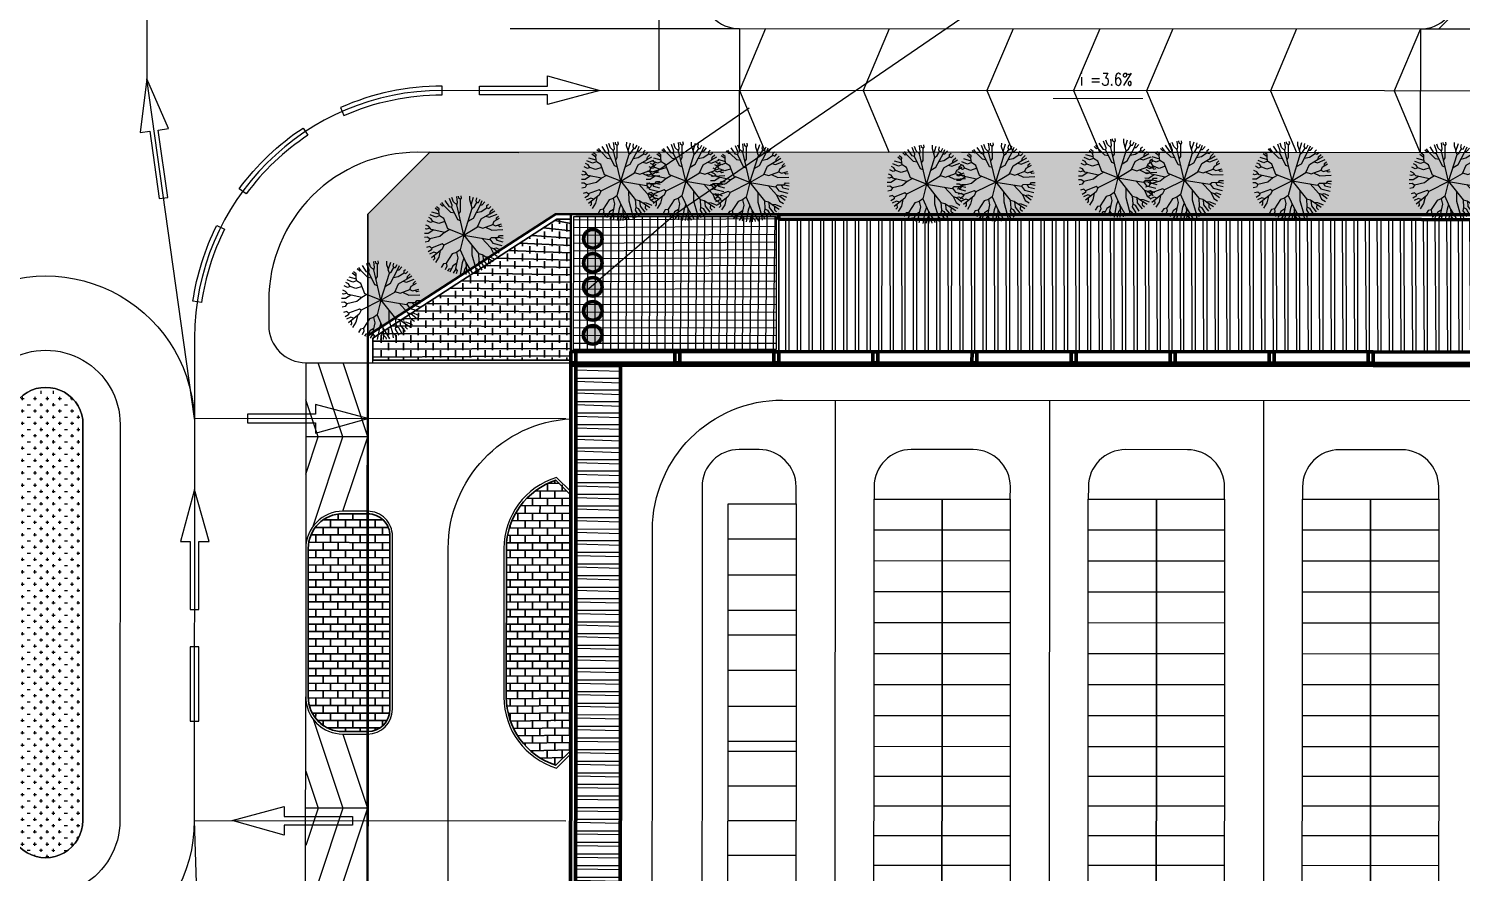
# Model space of a CAD drawing. Header units: millimetres. Extents: x -840588 to 786814, y -467537 to 194195.
# Drawn here: x 273541 to 389254, y -172039 to -103878 of the extents above; entities that cross this region are included whole.
import ezdxf

# ---------------------------------------------------------------- set-up
doc = ezdxf.new("R2010")
doc.units = ezdxf.units.MM
doc.header["$LTSCALE"] = 100
doc.header["$MEASUREMENT"] = 0
for name, color, linetype in [('1gt tim duong', 10, 'Continuous'), ('A-hatch', 139, 'Continuous'), ('A-Plnt', 23, 'Continuous'), ('A-tree', 3, 'Continuous'), ('caycay', 96, 'Continuous'), ('ct-ramdoc', 250, 'Continuous'), ('ctrinh-cot', 7, 'Continuous'), ('ctrinh-mai 1', 16, 'Continuous'), ('ctrinh-mai 2', 24, 'Continuous'), ('GHICHU', 156, 'Continuous'), ('gthong-phan lanxe', 9, 'Continuous'), ('gthong-tim duong', 6, 'Continuous'), ('gthong-viahe', 5, 'Continuous'), ('kichthuoc', 6, 'Continuous'), ('MEPDUONG', 7, 'Continuous')]:
    doc.layers.add(name, color=color, linetype=linetype)
for name, color, linetype, lineweight in [('A-Area', 134, 'Continuous', 35), ('ctrinh-chinh', 24, 'Continuous', 100), ('PV_X_Lo', 1, 'Continuous', 9)]:
    doc.layers.add(name, color=color, linetype=linetype, lineweight=lineweight)
doc.styles.add('DIM_FONT', font='SIMPLEX.shx', dxfattribs={"width": 0.8})
doc.styles.get("Standard").update_dxf_attribs({"font": 'arial.ttf'})
doc.dimstyles.new('LANG', dxfattribs={"dimtxt": 500, "dimasz": 400, "dimexe": 400, "dimexo": 0.0625, "dimgap": 0.09, "dimtad": 1, "dimdec": 0, "dimlfac": 0.6, "dimzin": 0, "dimdsep": 46, "dimtxsty": 'Standard', "dimcen": 350, "dimclrd": 8, "dimclre": 8, "dimadec": 0, "dimazin": 0, "dimtfac": 1, "dimtdec": 0, "dimtofl": 0, "dimtmove": 0, "dimatfit": 3, "dimfxl": 1, "dimtolj": 1, "dimtzin": 0, "dimlwd": 13, "dimlwe": 13, "dimarcsym": 0})

# ---------------------------------------------------------------- blocks, each defined once
blk = doc.blocks.new('ARR-LT-T')
blk.add_lwpolyline([(-4.212694860529155, 1.13272828515619), (-4.212694860412739, 0.3499999998603016), (-9.712694860529155, 0.3500000003259629), (-9.71269486041274, -0.3500000000931323), (-4.212694860412739, -0.3500000000931323), (-4.212694860529155, -1.179037770954892), (0, 0)], close=True)
blk = doc.blocks.new('tang cao')
blk.add_hatch(color=256).paths.add_polyline_path([(0.750000006519258, 0, 1), (-0.750000006519258, 0, 1)])
blk.add_circle((0, 0), 0.750000006519258)
blk = doc.blocks.new('nhadauxenhieutang')
at = {"layer": 'ctrinh-mai 1'}
h = blk.add_hatch(dxfattribs=at)
h.set_pattern_fill('ANSI32', color=256, scale=2.5, angle=45, style=0)
h.set_pattern_definition([(90, (-616518.5952939871, -1205217.903546091), (-0.9375, 1.665334536937735e-16), []), (90, (-616518.2827939877, -1205217.591046091), (-0.9375, 1.665334536937735e-16), [])])
h.paths.add_polyline_path([(-14.00000228744466, 48.59999592788517), (-117.8002690400463, 48.59999592788517), (-117.8002690400463, 37.89999662246555), (-5.400001233094372, 37.8999868738465), (-5.400001233094372, 44.69999767630361), (-14.00000228744466, 44.69999767607078)])
h = blk.add_hatch(dxfattribs=at)
h.set_pattern_fill('ANSI32', color=256, scale=2.5, angle=315, style=0)
h.set_pattern_definition([(0, (-616518.5952939871, -1205217.903546091), (2.775557561562891e-16, 0.9375), []), (0, (-616518.2827939877, -1205218.21604609), (2.775557561562891e-16, 0.9375), [])])
h.paths.add_polyline_path([(-134.2000219970942, 36.79999674111605), (-130.6000214068918, 36.79999674111605), (-130.6000214068918, -36.79999818676151), (-134.2000219970942, -36.79999818676151)])
at = {"layer": 'ctrinh-mai 2'}
h = blk.add_hatch(dxfattribs=at)
h.set_pattern_fill('ANSI37', color=256, scale=5, angle=315, style=0)
h.set_pattern_definition([(0, (-616518.5952939871, -1205217.903546091), (1.665334536937735e-16, 0.625), []), (90, (-616518.5952939871, -1205217.903546091), (-0.625, 1.665334536937735e-16), [])])
h.paths.add_polyline_path([(-118.0002690728288, 48.79999049915932), (-134.4000220065936, 48.79999046470039), (-134.4000220065936, 38.09999665268697), (-118.0002690727124, 38.09999668737873)])
at = {"layer": 'A-hatch'}
for p, q in [((-99.1000162436394, 23.49999765749089), (-110.1000186486635, 23.49999765749089)), ((-81.80001340794843, 23.49999765749089), (-92.80001581297256, 23.49999765749089)), ((-64.50001027132384, 23.49999765749089), (-75.50001267634798, 23.49999765749089)), ((-116.400019077817, 22.74999770894647), (-121.9000202802708, 22.74999770894647)), ((-99.1000162436394, 20.99999782978557), (-110.1000186486635, 20.99999782978557)), ((-81.80001340794843, 20.99999782978557), (-92.80001581297256, 20.99999782978557)), ((-64.50001027132384, 20.99999782978557), (-75.50001267634798, 20.99999782978557)), ((-116.4000190780498, 19.84999790927395), (-121.9000202805037, 19.84999790927395)), ((-99.1000162436394, 18.49999800208025), (-110.1000186486635, 18.49999800208025)), ((-81.80001340794843, 18.49999800208025), (-92.80001581297256, 18.49999800208025)), ((-64.50001027132384, 18.49999800208025), (-75.50001267634798, 18.49999800208025)), ((-116.4000190779334, 16.99999810568988), (-121.9000202805037, 16.99999810568988)), ((-99.1000162436394, 15.99999817437492), (-110.1000186486635, 15.99999817437492)), ((-81.80001340794843, 15.99999817437492), (-92.80001581297256, 15.99999817437492)), ((-64.50001027132384, 15.99999817437492), (-75.50001267634798, 15.99999817437492)), ((-116.4000190779334, 14.99999824305996), (-121.9000202805037, 14.99999824305996)), ((-99.1000162436394, 13.4999983466696), (-110.1000186486635, 13.4999983466696)), ((-81.80001340794843, 13.4999983466696), (-92.80001581297256, 13.4999983466696)), ((-64.50001027132384, 13.4999983466696), (-75.50001267634798, 13.4999983466696)), ((-116.4000190779334, 12.14999843947589), (-121.9000202805037, 12.14999843947589)), ((-99.1000162436394, 10.99999851896428), (-110.1000186486635, 10.99999851896428)), ((-81.80001340794843, 10.99999851896428), (-92.80001581297256, 10.99999851896428)), ((-64.50001027132384, 10.99999851896428), (-75.50001267634798, 10.99999851896428)), ((-116.4000190777006, 9.24999863980338), (-121.9000202802708, 9.24999863980338)), ((-99.1000162436394, 8.499998691258952), (-110.1000186486635, 8.499998691258952)), ((-81.80001340794843, 8.499998691258952), (-92.80001581297256, 8.499998691258952)), ((-64.50001027132384, 8.499998691258952), (-75.50001267634798, 8.499998691258952)), ((-116.4000190777006, 6.399998836219311), (-121.9000202802708, 6.399998836219311)), ((-99.1000162436394, 5.999998863553628), (-110.1000186486635, 5.999998863553628)), ((-81.80001340794843, 5.999998863553628), (-92.80001581297256, 5.999998863553628)), ((-64.50001027132384, 5.999998863553628), (-75.50001267634798, 5.999998863553628)), ((-116.4000190777006, 5.599998890887946), (-121.9000202801544, 5.599998890887946)), ((-99.1000162436394, 3.599999028956518), (-110.1000186486635, 3.599999028956518)), ((-81.80001340794843, 3.599999028956518), (-92.80001581297256, 3.599999028956518)), ((-64.50001027132384, 3.599999028956518), (-75.50001267634798, 3.599999028956518)), ((-116.40001907642, 2.799999083857983), (-121.9000202789903, 2.799999083857983)), ((-99.1000162436394, 1.199999194359407), (-110.1000186486635, 1.199999194359407)), ((-81.80001340794843, 1.199999194359407), (-92.80001581297256, 1.199999194359407)), ((-64.50001027132384, 1.199999194359407), (-75.50001267634798, 1.199999194359407)), ((-116.40001907642, -7.229391485452652e-07), (-121.9000202789903, -7.229391485452652e-07)), ((-99.1000162436394, -1.200000640237704), (-110.1000186486635, -1.200000640237704)), ((-81.80001340794843, -1.200000640237704), (-92.80001581297256, -1.200000640237704)), ((-64.50001027132384, -1.200000640237704), (-75.50001267634798, -1.200000640237704)), ((-116.40001907642, -2.800000529969111), (-121.9000202789903, -2.800000529969111)), ((-99.1000162436394, -3.600000474834815), (-110.1000186486635, -3.600000474834815)), ((-81.80001340794843, -3.600000474834815), (-92.80001581297256, -3.600000474834815)), ((-64.50001027132384, -3.600000474834815), (-75.50001267634798, -3.600000474834815))]:
    blk.add_line(p, q, dxfattribs=at)
for points in [[(-116.4000190793304, -26.99999886238948), (-116.4000190794468, -25.59999895840883), (-121.9000202819007, -25.59999895840883), (-121.9000202819007, 25.59999751253054), (-116.4000190793304, 25.59999751253054), (-116.4000190793304, 26.99999741604552, 0.414213562373095), (-119.4000195710687, 29.99999720929191), (-121.0000201343792, 29.99999720929191, 0.4142135623730401), (-124.0000206261175, 26.99999741604552), (-124.0000206261175, -26.99999886238948, 0.4142135623730952), (-121.0000201343792, -29.99999865563586), (-119.4000195710687, -29.99999865563586, 0.4142135623730999)], [(-99.1000162436394, 26.99999741627835, 0.4142135623730723), (-102.1000167353777, 29.99999720952474), (-107.1000181569252, 29.99999720952474, 0.4142135623730723), (-110.1000186486635, 26.99999741627835), (-110.1000186486635, 25.99999748519622), (-99.1000162436394, 25.99999748519622), (-99.1000162436394, 26.99999741627835)], [(-81.80001340794843, 26.99999741627835, 0.4142135623730723), (-84.80001389968675, 29.99999720952474), (-89.80001532123424, 29.99999720952474, 0.4142135623730723), (-92.80001581297256, 26.99999741627835), (-92.80001581297256, 25.99999748519622), (-81.80001340794843, 25.99999748519622), (-81.80001340794843, 26.99999741627835)], [(-64.50001027132384, 26.99999741627835, 0.4142135623730723), (-67.50001076306216, 29.99999720952474), (-72.50001218460966, 29.99999720952474, 0.4142135623730723), (-75.50001267634798, 26.99999741627835), (-75.50001267634798, 25.99999748519622), (-64.50001027132384, 25.99999748519622), (-64.50001027132384, 26.99999741627835)]]:
    blk.add_lwpolyline(points, format="xyb", close=True, dxfattribs=at)
for points in [[(-116.4000190793304, 25.59999751253054), (-116.4000190794468, -25.59999895840883), (-121.9000202819007, -25.59999895840883), (-121.9000202819007, 25.59999751253054)], [(-104.6000174462097, 25.99999748519622), (-104.6000174460933, -25.99999893107451), (-110.1000186486635, -25.99999893107451), (-110.1000186486635, 25.99999748519622)], [(-99.1000162436394, 25.99999748519622), (-99.1000162436394, -25.99999893107451), (-104.6000174460933, -25.99999893107451), (-104.6000174462097, 25.99999748519622)], [(-87.3000146105187, 25.99999748519622), (-87.30001461040229, -25.99999893107451), (-92.80001581297256, -25.99999893107451), (-92.80001581297256, 25.99999748519622)], [(-81.80001340794843, 25.99999748519622), (-81.80001340794843, -25.99999893107451), (-87.30001461040229, -25.99999893107451), (-87.3000146105187, 25.99999748519622)], [(-70.00001147389412, 25.99999748519622), (-70.0000114737777, -25.99999893107451), (-75.50001267634798, -25.99999893107451), (-75.50001267634798, 25.99999748519622)], [(-64.50001027132384, 25.99999748519622), (-64.50001027132384, -25.99999893107451), (-70.0000114737777, -25.99999893107451), (-70.00001147389412, 25.99999748519622)]]:
    blk.add_lwpolyline(points, close=True, dxfattribs=at)
at = {"layer": 'ctrinh-chinh'}
for points in [[(-14.00000228744466, 48.99999590031803), (-14.00000228744466, 48.59999592788517), (-117.8002690400463, 48.59999596257694), (-117.8002690400463, 48.99999593500979), (-14.00000228744466, 48.99999590031803)], [(-134.6000220393762, 37.89999668602832), (-134.6000221173745, 36.9999967480544), (-134.2000217089662, 36.9999967480544), (-134.2000216308516, 37.89999668602832)], [(-126.2002707597567, 37.89999666530639), (-126.2002708378714, 36.99999672733247), (-125.8002704294631, 36.99999672733247), (-125.8002703513484, 37.89999666530639)], [(-118.2002694484545, 37.89999666530639), (-118.2002695265692, 36.99999672733247), (-117.8002691181609, 36.99999672733247), (-117.8002690400463, 37.89999666530639)], [(-110.2002681371523, 37.89999666530639), (-110.200268215267, 36.99999672733247), (-109.8002678068588, 36.99999672733247), (-109.8002677287441, 37.89999666530639)], [(-102.2002668258501, 37.89999666530639), (-102.2002669039648, 36.99999672733247), (-101.8002664955566, 36.99999672733247), (-101.8002664174419, 37.89999666530639)], [(-94.20026551454794, 37.89999666530639), (-94.20026559266262, 36.99999672733247), (-93.80026518425439, 36.99999672733247), (-93.8002651061397, 37.89999666530639)], [(-86.20026420324575, 37.89999666530639), (-86.20026428136043, 36.99999672733247), (-85.8002638729522, 36.99999672733247), (-85.80026379483752, 37.89999666530639)], [(-78.20026289194357, 37.89999666530639), (-78.20026297005825, 36.99999672733247), (-77.80026256165002, 36.99999672733247), (-77.80026248353533, 37.89999666530639)], [(-70.20026158064138, 37.89999666530639), (-70.20026165875606, 36.99999672733247), (-69.80026125034783, 36.99999672733247), (-69.80026117223315, 37.89999666530639)], [(-5.000000819563866, 36.99999672733247), (-5.000000819563866, 36.79999674111605), (-134.6000220626593, 36.79999674111605), (-134.6000220626593, 36.99999672733247), (-5.000000819563866, 36.99999672733247)], [(-134.2000219970942, 36.79999674111605), (-134.6000220626593, 36.79999674111605), (-134.6000220626593, -36.79999818676151), (-134.2000219970942, -36.79999818676151), (-134.2000219970942, 36.79999674111605)], [(-134.2000219970942, 36.79999674111605), (-130.6000214068918, 36.79999674111605), (-130.6000214068918, -36.79999818676151), (-134.2000219970942, -36.79999818676151)]]:
    blk.add_lwpolyline(points, close=True, dxfattribs=at)
blk.add_lwpolyline([(-134.2000216539018, 37.89999666786753), (-5.400001233094372, 37.899996309774)], dxfattribs=at)
at = {"layer": 'ctrinh-cot', "ltscale": 5}
blk.add_lwpolyline([(-5.000000819563866, -16.39999824017286), (-5.000000819563866, -48.99999189539813), (-134.6000220616115, -48.99999189539813), (-134.6000220616115, 48.9999959000852), (-5.000000819563866, 48.9999959000852), (-5.000000819563866, 16.39999824040569), (0, 16.39999824040569), (0, -16.39999824017286), (-5.000000819563866, -16.39999824017286)], dxfattribs=at)
for points in [[(-117.8002690400463, 48.99999048560858), (-134.6000220393762, 48.99999045091681), (-134.6000220393762, 37.89999666647054), (-117.8002690400463, 37.89999670116231)], [(-118.0002690728288, 48.79999049939215), (-134.4000220065936, 48.79999046470039), (-134.4000220065936, 38.09999665268697), (-118.0002690728288, 38.09999668737873)]]:
    blk.add_lwpolyline(points, close=True, dxfattribs=at)
at = {"layer": 'ctrinh-mai 1'}
blk.add_lwpolyline([(-14.00000228744466, 48.59999592788517), (-117.8002690400463, 48.59999592788517), (-117.8002690400463, 37.89999662246555), (-5.400001233094372, 37.8999868738465), (-5.400001233094372, 44.69999767630361), (-14.00000228744466, 44.69999767607078)], close=True, dxfattribs=at)
at = {"layer": 'gthong-tim duong', "ltscale": 50}
for p, q in [((-113.2500191649888, 33.99999693408608), (-113.2500191649888, -33.99999837973155)), ((-95.9500163292978, 33.99999693408608), (-95.9500163292978, -33.99999837973155)), ((-78.65001319267321, 33.99999693408608), (-78.65001319267321, -33.99999837973155))]:
    blk.add_line(p, q, dxfattribs=at)
blk.add_lwpolyline([(-9.427710584597662, -33.99999837973155), (-117.5000192596344, -33.99999837973155, -0.4142135623732263), (-128.0000209807185, -23.49999910336919), (-128.000020980835, 23.49999765749089, -0.4142135623727053), (-117.5000192597508, 33.99999693385325), (-9.427710584946908, 33.99999693408608)], format="xyb", dxfattribs=at)
blk = doc.blocks.new('A$C537F0C63')
at = {"layer": 'caycay'}
for p, q in [((3.269952949845901, 10.73353164103173), (2.956771443390608, 11.39790803732103)), ((3.573577700022724, 11.08070473705084), (3.272457403527369, 11.57568824168993)), ((3.910690972326847, 11.37062830588184), (3.788839569944685, 11.81686011959391)), ((3.810128005825391, 11.09643069598314), (3.910690972326847, 11.37062830588184)), ((4.712688563198753, 10.80137484274019), (4.265887160996499, 11.99052643422328)), ((4.700099824054632, 10.83487223221164), (4.906208114261972, 11.58543264324908)), ((4.906208114261972, 11.58543264324908), (4.852080984670465, 12.1454581428552)), ((6.159981289129064, 11.93632074141715), (6.202302373265411, 12.27858844433285)), ((6.353129947037814, 11.71136866716915), (6.159981289129064, 11.93632074141715)), ((6.353129947037814, 11.71136866716915), (6.605483960749552, 11.93623077391385)), ((6.447514687970397, 9.84495994712779), (6.353129947037814, 11.71136866716915)), ((6.605483960749552, 11.93623077391385), (6.617402898351429, 12.259334795428)), ((6.826178093167982, 11.29693891192437), (6.890286666319298, 12.23129105439875)), ((6.970036149243242, 10.92007571294744), (6.826178093167982, 11.29693891192437)), ((6.970036149243242, 10.92007571294744), (7.441234408583114, 11.42699881628141)), ((7.441234408583114, 11.42699881628141), (7.651727496751846, 12.08642798159781)), ((7.68363426896758, 10.90806475621866), (8.019816777752567, 11.97964079065423)), ((8.113333231842262, 10.69883864084841), (8.712313031195663, 11.70768604843033)), ((8.933407776050444, 10.87226001470481), (9.272947348141315, 11.41112699440055)), ((9.171925964052207, 10.85838502353727), (9.537986088387697, 11.24360011898898)), ((2.008086131005257, 8.717519836023712), (0.7635036424217105, 9.129316388596635)), ((1.920139873705921, 9.225739964920649), (1.087115961723612, 9.647311538588838)), ((1.76967368680198, 9.623145921275864), (1.343038968556357, 9.988975225947797)), ((2.008257406407211, 10.05514116568156), (1.666088850062806, 10.35901247844595)), ((1.883955297300417, 9.24431646832818), (1.76967368680198, 9.623145921275864)), ((3.267708861298161, 8.533747915149434), (1.883955297300417, 9.24431646832818)), ((2.310344671936036, 10.1849830326064), (2.008257406407211, 10.05514116568156)), ((2.272467924871307, 10.54832825371341), (2.042717878081021, 10.72445268446245)), ((2.296077634156973, 10.19319036591696), (2.272467924871307, 10.54832825371341)), ((3.222511420288356, 9.660279909650853), (2.296077634156973, 10.19319036591696)), ((3.003826198455499, 10.71583942823054), (2.568862697771692, 11.14364282684619)), ((3.269952949845901, 10.73353164103173), (3.003826198455499, 10.71583942823054)), ((3.993460937123018, 9.543984048803395), (3.222511420288356, 9.660279909650853)), ((4.50370063718583, 8.70506324478265), (3.269952949845901, 10.73353164103173)), ((3.810128005825391, 11.09643069598314), (3.573577700022724, 11.08070473705084)), ((4.235841180721764, 10.50048805131519), (3.810128005825391, 11.09643069598314)), ((4.592421611992904, 10.24268936957378), (4.235841180721764, 10.50048805131519)), ((4.577421300939022, 10.28284407086176), (4.712688563198753, 10.80137484274019)), ((6.125898059370229, 6.139521315279126), (4.577421300939022, 10.28284407086176)), ((6.125898059370229, 6.139521315279126), (6.970036149243242, 10.92007571294744)), ((6.717420145090728, 9.489459469132271), (6.447514687970397, 9.84495994712779)), ((6.948042777010414, 8.570320168466424), (7.76638461697803, 10.55685856171476)), ((7.392351211692585, 9.648875252361904), (7.965382829468581, 9.797246468468074)), ((7.76638461697803, 10.55685856171476), (7.68363426896758, 10.90806475621866)), ((7.76638461697803, 10.55685856171476), (8.113333231842262, 10.69883864084841)), ((7.965382829468581, 9.797246468468074), (8.933407776050444, 10.87226001470481)), ((8.933407776050444, 10.87226001470481), (9.171925964052207, 10.85838502353727)), ((9.092822924165375, 8.921003827472305), (9.745379681935447, 9.38050785887026)), ((9.733678942880942, 10.44985240105962), (10.13871553562058, 10.78615722681207)), ((9.786865097747068, 10.09668076723392), (9.733678942880942, 10.44985240105962)), ((9.745379681935447, 9.38050785887026), (9.786865097747068, 10.09668076723392)), ((9.745379681935447, 9.38050785887026), (10.35249974897306, 9.183089075660973)), ((9.759203255198372, 9.619244142235402), (10.88575250038048, 10.01737219720235)), ((9.786865097747068, 10.09668076723392), (10.35685576614924, 10.5884511891054)), ((10.35249974897306, 9.183089075660973), (11.20201209581137, 9.59306054910121)), ((10.80974500087541, 8.559510920527828), (11.04832709143011, 8.991530669089116)), ((11.04832709143011, 8.991530669089116), (11.44374410946693, 9.207825855861302)), ((0.4466466944213607, 7.186909447627841), (0.08666564667146304, 7.2448509023925)), ((1.12084364940165, 7.320901045324717), (0.1511815814883448, 7.552586191002774)), ((1.280611972542829, 8.044912836274307), (0.444487546075834, 8.466659778718167)), ((0.7097976248769555, 7.419110072511103), (0.4466466944213607, 7.186909447627841)), ((0.9218848354175861, 8.526406249260617), (0.5914981488203921, 8.797440291094972)), ((0.9357337090696092, 8.218872061683214), (0.9218848354175861, 8.526406249260617)), ((1.541375211712875, 7.549264594850683), (1.12084364940165, 7.320901045324717)), ((1.521030883770436, 7.555591163691133), (1.280611972542829, 8.044912836274307)), ((3.097987199351337, 7.065927705370996), (1.521030883770436, 7.555591163691133)), ((2.703754449681583, 7.188340914177388), (1.757476259455871, 6.679553776459215)), ((2.5351559760893, 8.909919010715385), (2.008086131005257, 8.717519836023712)), ((3.884867362274235, 7.354371150599036), (3.097987199351337, 7.065927705370996)), ((3.914115354094974, 7.298525660517043), (3.267708861298161, 8.533747915149434)), ((6.125898059370229, 6.139521315279126), (3.914115354094974, 7.298525660517043)), ((5.316408449507435, 8.305498213470855), (4.50370063718583, 8.70506324478265)), ((6.125898059370229, 6.139521315279126), (8.578119715861249, 7.281614840641851)), ((6.527199968382774, 8.412167402177147), (6.948042777010414, 8.570320168466424)), ((8.279060999553622, 7.142313947006187), (9.0886019582249, 6.750771228889789)), ((8.578119715861249, 7.281614840641851), (9.092822924165375, 8.921003827472305)), ((8.94424461397648, 8.447760988721711), (9.944313991869421, 8.175001025898382)), ((9.075402950122225, 6.757166716884967), (9.900688603102026, 6.150819989943557)), ((9.0886019582249, 6.750771228889789), (11.18806748264615, 7.336222721740342)), ((9.944313991869421, 8.175001025898382), (10.80974500087541, 8.559510920527828)), ((10.77352595946286, 7.220637597380119), (11.64532254343067, 6.712682137225784)), ((10.79366673980257, 8.552387381641893), (11.20595707066968, 8.407509828190086)), ((11.18806748264615, 7.336222721740342), (11.54099752982074, 7.835271000905777)), ((11.20595707066968, 8.407509828190086), (11.70062178621083, 8.711759320220153)), ((11.33254625860354, 7.540524095533328), (11.89576276779189, 7.413002362918633)), ((11.54099752982074, 7.835271000905777), (11.95948603860597, 8.053456869412912)), ((11.64532254343067, 6.712682137225784), (12.23443119234435, 6.755833524115587)), ((11.89576276779189, 7.413002362918633), (12.11310363743178, 7.4986918541872)), ((0.5706603464168438, 5.768348654561123), (-1.699427230050787e-06, 5.730386201154033)), ((1.757476259455871, 6.679553776459215), (0.00855774800220388, 6.661205396139849)), ((0.7806298194373085, 5.506956316930882), (0.04189879572368227, 5.315400935116486)), ((1.063396316407307, 5.057959221958299), (0.1397583337929973, 4.775609911099309)), ((1.715808944849414, 4.625734219735023), (0.307439249689196, 4.179975674378511)), ((0.7973220304920687, 5.486148682266503), (0.5706603464168438, 5.768348654561123)), ((1.863759347223095, 5.527326392111718), (0.7973220304920687, 5.486148682266503)), ((1.301357276712224, 5.505615774418402), (1.063396316407307, 5.057959221958299)), ((2.147618291040999, 5.278660692089034), (1.715808944849414, 4.625734219735023)), ((2.179125049486174, 5.25103580450741), (1.863759347223095, 5.527326392111718)), ((3.339595652047137, 5.512285084278119), (2.113923366072413, 3.99826194187699)), ((6.125898059370229, 6.139521315279126), (2.179125049486174, 5.25103580450741)), ((6.125898059370229, 6.139521315279126), (4.039744528603478, 3.175083687405277)), ((4.993965494963049, 4.531040710644447), (5.060837633816845, 3.005173691082746)), ((6.125898059370229, 6.139521315279126), (9.309124815248651, 4.773858037136961)), ((6.125898059370229, 6.139521315279126), (6.842971201978798, 3.89649221743457)), ((9.309124815248651, 4.773858037136961), (9.56344752651421, 4.969106941811333)), ((9.309124815248651, 4.773858037136961), (9.616567334425781, 4.170077324375598)), ((9.56344752651421, 4.969106941811333), (11.29217119894747, 4.430094099112466)), ((9.900688603102026, 6.150819989943557), (11.46386237296974, 5.868288854795537)), ((11.29217119894747, 4.430094099112466), (11.5425597731919, 4.68452039962358)), ((11.46386237296974, 5.868288854795537), (11.83055046181835, 6.160203181647375)), ((11.46386237296974, 5.868288854795537), (11.72795570972085, 5.469711782065133)), ((11.5425597731919, 4.68452039962358), (12.06343262891096, 4.577516196506622)), ((11.72795570972085, 5.469711782065133), (12.21933158095999, 5.388423248077743)), ((11.83055046181835, 6.160203181647375), (12.26543294043586, 6.154373944329564)), ((1.230773230763589, 3.880098522535263), (0.5654086178583384, 3.53661498738802)), ((1.603983964610961, 3.791791144500166), (0.7979776640349883, 3.08873558965206)), ((1.703781163858366, 3.019787908731814), (1.11193678613563, 2.596291564444982)), ((1.623038097397512, 3.787286263777787), (1.230773230763589, 3.880098522535263)), ((2.360128743846872, 2.528373258541251), (1.492859571077133, 2.110982061632967)), ((2.113923366072413, 3.99826194187699), (1.623038097397512, 3.787286263777787)), ((2.086705644269387, 3.98654600703594), (1.703781163858366, 3.019787908731814)), ((2.496129963798012, 2.269877917915437), (1.822411499113514, 1.760689831018681)), ((2.952599385069334, 2.620357636184053), (2.360128743846872, 2.528373258541251)), ((3.428623164742021, 2.985834134982724), (2.496129963798012, 2.269877917915437)), ((2.496129963798012, 2.269877917915437), (2.56307497484886, 1.709560079856601)), ((3.369906157186051, 2.940729452180676), (3.339813401926222, 2.088173656051367)), ((4.039744528603478, 3.175083687405277), (3.428623164742021, 2.985834134982724)), ((4.039744528603478, 3.175083687405277), (4.031693542077846, 1.955804082903342)), ((5.060837633816845, 3.005173691082746), (4.630837960547069, 0.98501350143124)), ((6.842971201978798, 3.89649221743457), (6.058139944627328, 1.852742682112876)), ((6.328418276112643, 2.556572256453364), (6.621925523577374, 1.860491597191867)), ((6.842971201978798, 3.89649221743457), (7.432333557888342, 3.519514546744176)), ((7.432333557888342, 3.519514546744176), (7.280434323314694, 2.677135711990559)), ((7.280434323314694, 2.677135711990559), (7.715867288097797, 1.041460912816547)), ((7.432333557888342, 3.519514546744176), (8.098582012036786, 3.326026642433135)), ((8.098582012036786, 3.326026642433135), (9.111636380646814, 1.936837856093916)), ((9.616567334425781, 4.170077324375598), (11.35931998142405, 2.929313197353622)), ((9.93769863442867, 3.941450450896809), (10.23341044859262, 2.932877378403646)), ((10.23341044859262, 2.932877378403646), (10.78588893792767, 2.142211417256476)), ((10.47633774106362, 3.557950291473389), (10.95106070157999, 3.753440934466198)), ((10.9181057199894, 3.243447097807802), (10.92924841445711, 2.741344290425332)), ((10.92924841445711, 2.741344290425332), (11.10547083382698, 2.548124503166036)), ((10.95106070157999, 3.753440934466198), (11.66045975862653, 3.481945362666011)), ((11.22320598487931, 4.451586098773987), (11.30987888816526, 4.16373455730718)), ((11.30987888816526, 4.16373455730718), (11.83210555871847, 3.873839490315731)), ((2.56307497484886, 1.709560079856601), (2.246554855188151, 1.380875038601516)), ((3.339813401926222, 2.088173656051367), (2.637745125197398, 1.087092649082479)), ((3.661068871806492, 1.723103908010671), (3.151986367873178, 0.7683009200591187)), ((4.151889424236288, 1.488197098566161), (3.632459803578968, 0.5291005140024936)), ((4.031693542077846, 1.955804082903342), (3.661068871806492, 1.723103908010671)), ((4.029956023412524, 1.954728688528121), (4.151889424236288, 1.488197098566161)), ((4.291746997165319, 0.7246533119759988), (4.111621739852126, 0.339800697278406)), ((4.630837960547069, 0.98501350143124), (4.291746997165319, 0.7246533119759988)), ((4.630837960547069, 0.98501350143124), (4.553144487388636, 0.2048409433373308)), ((6.058139944627328, 1.852742682112876), (5.148106664306397, 0.07830981133520254)), ((5.687346443359274, 0.2823844214362907), (5.63783512871305, 0.01939518188373768)), ((6.046166258151061, 0.6926535401726142), (5.687346443359274, 0.2823844214362907)), ((6.032371784920542, 0.6769075088304817), (6.148760987558489, 2.060398401226848e-06)), ((6.058139944627328, 1.852742682112876), (6.046166258151061, 0.6926535401726142)), ((6.051426148278551, 1.202184490222862), (6.300487340380641, 0.8879269488934369)), ((6.300487340380641, 0.8879269488934369), (6.566832978940511, 0.01583402863980155)), ((6.621925523577374, 1.860491597191867), (7.04603830007909, 0.06930147462480818)), ((7.715867288097797, 1.041460912816547), (7.500958808541327, 0.7001980161367101)), ((7.500958808541327, 0.7001980161367101), (7.660945140349213, 0.1949458228082221)), ((7.510773716396216, 1.811866424770415), (8.13382774245838, 1.455661724790843)), ((7.68101589476646, 0.9861165687689208), (8.13231261911642, 0.3370629204364377)), ((8.13382774245838, 1.455661724790843), (8.63363335412214, 0.5354539643340104)), ((8.374018521320977, 1.013457626351737), (8.758654683351779, 0.9918956518486084)), ((8.758654683351779, 0.9918956518486084), (8.994797214174469, 0.7114704464074748)), ((9.111636380646814, 1.936837856093916), (9.05441034496107, 1.457435791671742)), ((9.05441034496107, 1.457435791671742), (9.356284565004898, 0.9185323608435283)), ((9.108831235360412, 1.913318816441461), (9.563043515889149, 1.847932786524325)), ((9.563043515889149, 1.847932786524325), (9.928087916650838, 1.318988235496363))]:
    blk.add_line(p, q, dxfattribs=at)

msp = doc.modelspace()

# ---------------------------------------------------------------- hatches: boundary and pattern name
at = {"layer": 'A-Area'}
h = msp.add_hatch(dxfattribs=at)
h.set_pattern_fill('AR-B816', color=256, scale=74.99999999999999, angle=-212.9279776556859, style=0)
h.set_pattern_definition([(359.9772627741297, (-616218387.063027, -1205141167.613114), (0.238051427081292, 599.9998946547549), []), (89.97726776040348, (-616218387.063027, -1205141167.613114), (-599.7619594499477, 600.2379983440944), [599.9999418784963, -599.9999418784963])])
h.paths.add_polyline_path([(316212.7088986039, -119272.9870304231), (301331.5289159048, -128893.6064704775), (301330.8250969528, -130667.0813933869), (317330.827985468, -130673.4325251784), (317335.3521737044, -119273.4326583872)], flags=0)
h = msp.add_hatch(dxfattribs=at)
h.set_pattern_fill('AR-B816', color=256, scale=74.99999999999999, angle=-234.0488978474457, style=0)
h.set_pattern_definition([(359.9772674898094, (-616218387.063027, -1205141167.613114), (0.2380954181801555, 599.9998896171523), []), (89.97725918282791, (-616218387.063027, -1205141167.613114), (-599.7619204985889, 600.2379439260001), [599.9999368583491, -599.9999368583491])])
edge = h.paths.add_edge_path(flags=0)
edge.add_ellipse((317924.6104555314, -145873.5308204569), major_axis=(5728.27070892492, 908.1834379627774), ratio=0.999999778617387, start_angle=99.019358832777, end_angle=170.9696404756442)
edge.add_line((312124.7934414335, -145871.3610779002), (312120.0302024496, -157871.3653889333))
edge.add_ellipse((317920.0313066309, -157873.6672232665), major_axis=(5728.519498016041, 907.7900828042683), ratio=0.9999997786542647, start_angle=170.9725589773157, end_angle=242.9202388438702)
edge.add_line((316120.5071434981, -163387.4426495748), (317318.3175563464, -162190.5829383823))
edge.add_line((317318.3175563464, -162190.5829383824), (317326.5080652396, -141556.2755077232))
edge.add_line((317326.5080652395, -141556.275507723), (316129.6459889941, -140358.4632317564))
h = msp.add_hatch(dxfattribs=at)
h.set_pattern_fill('AR-B816', color=256, scale=74.99999999999999, angle=-0.02274081717208486, style=0)
h.set_pattern_definition([(359.9772591828279, (-616218387.0630271, -1205141167.613114), (0.2381412742956436, 599.9999527406096), []), (89.97725918282791, (-616218387.0630271, -1205141167.613114), (-599.7618114663136, 600.2380940149052), [599.9999999999999, -599.9999999999999])])
edge = h.paths.add_edge_path(flags=0)
edge.add_line((300925.9072349924, -143066.9185181929), (298925.9070646982, -143066.1247138151))
edge.add_ellipse((298924.7957385693, -145866.124952227), major_axis=(-1979.11332971395, 1980.684982197664), ratio=0.9999999999486863, start_angle=-45.00000000147003, end_angle=45.00000000147003)
edge.add_line((296124.7955001574, -145865.0136260981), (296120.0326738908, -157865.0146478634))
edge.add_ellipse((298920.0329124191, -157866.1259739924), major_axis=(1980.684982255894, 1979.113329772134), ratio=0.9999999999314657, start_angle=134.9999999980366, end_angle=224.9999999995812)
edge.add_line((298918.9215861739, -160666.1262126371), (300918.9217564682, -160666.920016782))
edge.add_ellipse((300919.6361804082, -158866.9198635172), major_axis=(1273.297488523579, 1272.287140498359), ratio=0.9999999999990477, start_angle=225.0000000000273, end_angle=314.9999999999727)
edge.add_line((302719.6363336728, -158867.6342874572), (302725.1929643172, -144867.6330953977))
edge.add_ellipse((300925.1928110524, -144866.9186714577), major_axis=(-1272.287140498359, 1273.297488523579), ratio=0.9999999999990475, start_angle=225.0000000000273, end_angle=314.9999999999727)
at = {"layer": 'A-tree'}
h = msp.add_hatch(dxfattribs=at)
h.set_pattern_fill('CROSS', color=256, scale=2000.000000000001, angle=-360.0227408171721, style=0)
h.set_pattern_definition([(359.9772591828279, (-616218387.0630273, -1205141167.613114), (500.1984116790875, 499.801509555262), [250.0000000000001, -750.0000000000002]), (89.97725918282791, (-616218262.1126499, -1205141292.662717), (-499.801509555262, 500.1984116790875), [250.0000000000002, -750.0000000000005])])
edge = h.paths.add_edge_path(flags=0)
edge.add_line((300932.4714440375, -128677.2648410548), (300932.471461205, -128677.2212938116))
edge.add_line((300932.4714612049, -128677.2212938116), (316094.7419499613, -118872.9402049151))
edge.add_line((316094.7419499613, -118872.9402049151), (446935.6282398235, -118924.5083804105))
edge.add_line((446935.6282398235, -118924.5083804105), (446935.519286496, -118924.2748713427))
edge.add_ellipse((446868.3074413108, -133924.1244701017), major_axis=(-10602.39122735721, 10610.8107929554), ratio=0.9999999999903323, start_angle=253.0679679821966, end_angle=314.7660096234019, ccw=False)
edge.add_ellipse((370084.1313651989, -174828.7730186891), major_axis=(-72096.25947737768, 72153.51252275555), ratio=0.9999999999994099, start_angle=200.9923665342715, end_angle=253.0679675690031, ccw=False)
edge.add_line((463243.7613240983, -216365.3032774196), (463243.5364628972, -216930.2928949371))
edge.add_line((463243.5364628972, -216930.292894937), (466274.8083046313, -216931.4960130308))
edge.add_ellipse((370085.7721309225, -174828.4163137291), major_axis=(-74216.73769802367, 74275.67465650149), ratio=0.9999999999981083, start_angle=201.3831764622951, end_angle=253.7890017387414)
edge.add_ellipse((444595.9402026098, -133923.2228294715), major_axis=(-14136.52146655014, 14147.74755387945), ratio=0.9999999999961796, start_angle=253.7890017391638, end_angle=314.6568416411744)
edge.add_line((444723.6622414563, -113923.6306562404), (305938.496692562, -113868.5458809301))
edge.add_line((305938.4966925623, -113868.5458809301), (300936.153405424, -118866.9192688151))
edge.add_line((300936.1534054237, -118866.9192688151), (300932.4091882713, -128677.2648163453))
edge.add_line((300932.4091882714, -128677.2648163453), (300932.4714440374, -128677.2648410547))
h = msp.add_hatch(dxfattribs=at)
h.set_pattern_fill('CROSS', color=256, scale=2000.000000000001, angle=-360.0227408171721, style=0)
h.set_pattern_definition([(359.9772591828279, (-616218387.0630271, -1205141167.613114), (500.1984116790877, 499.8015095552618), [250.0000000000001, -750.0000000000002]), (89.97725918282791, (-616218262.1126498, -1205141292.662717), (-499.8015095552617, 500.1984116790877), [250.0000000000001, -750.0000000000002])])
edge = h.paths.add_edge_path(flags=0)
edge.add_line((277916.9565913727, -167859.7201536606), (277929.6574461088, -135859.7571712784))
edge.add_ellipse((274929.6404308208, -135858.5664580599), major_axis=(-2120.490417900016, 2122.174340686017), ratio=0.999999996136933, start_angle=225.0000001106687, end_angle=405.2747919769527)
edge.add_line((271929.6522078042, -135871.7638534553), (271916.9627747564, -167842.9506276043))
edge.add_ellipse((274916.9395761951, -167858.5294553431), major_axis=(2122.174337386788, 2120.490414603404), ratio=0.9999999991443728, start_angle=134.7252074733063, end_angle=315.0000002600777)

# ---------------------------------------------------------------- linework, layer by layer
at = {"layer": '1gt tim duong', "ltscale": 3}
for p, q in [((283126.5527316713, 20327.60658590484), (283075.6413815787, -107944.141692423)), ((324451.1235852556, -81626.2543682093), (324440.7695473825, -108875.5740719919)), ((286939.8146544752, -135378.5255839872), (283075.6068799216, -107944.1416794277)), ((286942.4359314634, -128861.1156578534), (286939.6567362246, -135863.3332149434)), ((316929.2503106318, -135390.4284598199), (286939.3022965978, -135378.5253808641)), ((287905.2717601815, -196863.5541407999), (286926.955881717, -167863.296208036))]:
    msp.add_line(p, q, dxfattribs=at)
for points in [[(459155.9545846971, -108926.7623630628), (306950.3216518344, -108868.9281534759)], [(286926.9565933349, -167861.5032778778), (316916.7522915593, -167873.9195725048)]]:
    msp.add_lwpolyline(points, dxfattribs=at)
msp.add_lwpolyline([(286916.9558824954, -167863.2922390147, -1.001199730325894), (262916.9691944408, -167824.9903851647), (262929.6472060388, -135882.5798050463, -1.001199721924075), (286929.656737003, -135863.3292459221)], format="xyb", close=True, dxfattribs=at)
msp.add_lwpolyline([(421890.6698189492, -231914.9319492522), (421881.7395217785, -254414.9286263731, -0.4142135623727108), (411877.7696493428, -264410.9581276492), (317377.7616030572, -264373.4508710329, -0.4142135623734798), (307381.7297725509, -254369.4833259789), (307424.7936500181, -145869.4993496404, -0.3975651194971958), (317328.9551552717, -135390.5871035342, -0.3975651194971958)], format="xyb", dxfattribs=at)
msp.add_arc((306942.4343561503, -128869.0537000971), 19999.99999976717, 89.97725918282791, 179.9772591828279, dxfattribs=at)
at = {"layer": 'A-Area'}
for p, q in [((316212.7088987204, -119272.9870301904), (301331.5289159048, -128893.6064704775)), ((317335.3521739369, -119273.4326586201), (316212.7088987204, -119272.9870301904)), ((317330.827985468, -130673.4325251784), (317335.3521739369, -119273.4326586201)), ((301331.5289159048, -128893.6064704775), (301330.8250970692, -130667.0813933868)), ((301330.8250970692, -130667.0813933868), (317330.827985468, -130673.4325251784)), ((317326.5080648902, -141556.2755079558), (316129.6459887614, -140358.4632319893)), ((317318.3175561135, -162190.5829383823), (317326.5080648902, -141556.2755079558)), ((300925.9072349924, -143066.9185181929), (298925.9070646983, -143066.1247138151)), ((302719.6363336728, -158867.6342874572), (302725.1929643172, -144867.6330953977)), ((296124.7955001574, -145865.0136260981), (296120.0326738908, -157865.0146478635)), ((312124.7934412007, -145871.3610781329), (312120.0302021004, -157871.3653893987)), ((298918.9215861739, -160666.1262126371), (300918.9217564678, -160666.9200170148)), ((316120.5071432654, -163387.4426498076), (317318.3175561135, -162190.5829383823))]:
    msp.add_line(p, q, dxfattribs=at)
for centre, radius, start, end in [((317924.6104551819, -145873.5308206896), 5799.816199174348, 108.0282837015567, 179.9785653364355), ((298924.7957385693, -145866.124952227), 2800.000458994182, 89.97725918282791, 179.9772591828279), ((300925.1928110524, -144866.9186714577), 1800.000295081759, 359.9772591828279, 89.97725918282791), ((298920.0329123027, -157866.1259739923), 2800.000458994301, 179.9772591828279, 269.9772591828279), ((317920.0313063981, -157873.6672232664), 5800.001561063618, 179.9772611438307, 251.9249410117875), ((300919.6361804082, -158866.9198635172), 1800.000295082102, 269.9772591828279, 359.9772591828279)]:
    msp.add_arc(centre, radius, start, end, dxfattribs=at)
at = {"layer": 'A-Plnt'}
msp.add_lwpolyline([(316094.7419500778, -118872.9402049152), (300931.616274513, -128675.8363341879), (300930.746628009, -130866.9217006653), (301330.7466620677, -130867.0804615409), (301331.5299384101, -128893.6058094114), (316212.7088987204, -119272.9870301904), (317335.3520651085, -119273.4326096825), (317335.510825947, -118873.4326687559), (316094.7419500778, -118872.9402049151)], close=True, dxfattribs=at)
at = {"layer": 'A-tree'}
for p, q in [((305938.4966926783, -113868.545881163), (300936.1534055401, -118866.9192688152)), ((444723.6622415727, -113923.6306562404), (305938.4966926783, -113868.545881163)), ((300936.1534055401, -118866.9192688152), (300932.4091883878, -128677.2648163454)), ((300932.4714614378, -128677.2212938117), (316094.7419500778, -118872.9402049152)), ((316094.7419500778, -118872.9402049152), (446935.6282400562, -118924.5083806435)), ((300932.4091883878, -128677.2648163454), (300932.4714441539, -128677.2648410549)), ((300932.4714441539, -128677.2648410548), (300932.4714614378, -128677.2212938117)), ((277916.9565913727, -167859.7201536606), (277929.6574461088, -135859.7571712785))]:
    msp.add_line(p, q, dxfattribs=at)
for centre, radius, start, end in [((274929.6404308208, -135858.5664580599), 3000.017251530961, 359.9772591828279, 180.2520510462551), ((274916.9395761949, -167858.529455576), 3000.017251434115, 179.7024666790586, 359.9772594629711)]:
    msp.add_arc(centre, radius, start, end, dxfattribs=at)
at = {"layer": 'ct-ramdoc'}
for p, q in [((387442.5243135326, -103901.1370358836), (390443.6013833398, -100902.4399649057)), ((312442.2183901641, -103869.5924754826), (330942.2147789258, -103879.2210324935)), ((330942.2147790423, -103879.2210322607), (330938.2612448179, -113879.145325844)), ((385942.2104469315, -103901.0506490712), (385938.2569127071, -113900.9749426544)), ((385941.8742171049, -103901.5507392596), (406942.2489110491, -103907.942609669)), ((295930.7490141687, -130864.9371908371), (295924.7954827216, -145864.9349755843)), ((300930.6716606221, -130866.9216706778), (300925.9088354644, -142866.9198984756)), ((300928.366984128, -136866.9208152663), (295928.3676015899, -136864.9363047359)), ((295914.0791262335, -172864.9309881294), (295920.0326576807, -157864.9332031494)), ((300916.4599213503, -166866.9163845282), (295916.4605388122, -166864.9318742306))]:
    msp.add_line(p, q, dxfattribs=at)
for points in [[(333050.7958217008, -103879.7660838097), (330940.2657259498, -108877.117661938), (333045.3727467211, -113877.9574958197)], [(343050.7950340445, -103883.735105048), (340940.2649382933, -108881.0866831763), (343045.3719590644, -113881.9265170579)], [(353050.794246388, -103887.7041262863), (350940.2641506366, -108885.0557044146), (353045.3711714079, -113885.8955382962)], [(360050.7936950285, -103890.4824411531), (357940.2635992771, -108887.8340192814), (360045.3706200483, -113888.673853163)], [(365942.212139388, -103892.8162884127), (363831.682043637, -108890.1678665411), (365936.7890644079, -113891.0077004227)], [(375942.2113517317, -103896.785309651), (373831.6812559805, -108894.1368877794), (375936.7882767515, -113894.976721661)], [(385942.2105640752, -103900.7543308892), (383831.6804683239, -108898.1059090176), (385936.787489095, -113898.9457428992)], [(296525.5080772956, -144065.1758904993), (298928.3668138337, -136866.1270108886), (296930.7480561183, -130865.3340926118)], [(298925.9854012548, -142866.1261247875), (300928.366984128, -136866.9208152663), (298930.7482264125, -130866.1278969896)], [(295927.1768965428, -139864.932732209), (296928.3666435396, -136865.3332065107), (295929.5583066372, -133864.9398774958)], [(296519.3164065818, -159665.1685696021), (298916.4597510562, -166866.1225801503), (296914.0781681829, -172865.3278896714)], [(298918.8411636348, -160866.1234662514), (300916.4599213503, -166866.9163845282), (298914.0783384771, -172866.1216940492)], [(295917.6512438595, -163864.9354467575), (296916.459580762, -166865.3287757725), (295915.2698337649, -169864.9283014707)]]:
    msp.add_lwpolyline(points, dxfattribs=at)
at = {"layer": 'ctrinh-chinh', "const_width": 200.0000000000001}
msp.add_lwpolyline([(300918.8135612458, -160866.9250473261), (300925.9208679707, -142866.9276909713), (300930.7101527021, -130866.980208408), (300931.6283070192, -128675.8441266836), (316094.7539825837, -118872.9479974108), (316094.7539825837, -118872.9479974108), (446935.5339299565, -118924.8789847126), (446935.5339299565, -118924.8789847126), (446930.62397033, -129846.4598275968, -0.2960365282258386), (471615.4945129087, -167949.701417171, -0.2958493802168645), (446900.9727009089, -206002.2872581928), (446883.8107494821, -249235.0331919576), (446883.8107494821, -249235.0331919576), (430546.1732412842, -280918.3756072427), (316030.4558430716, -280872.9240726814), (300875.1259500663, -271058.0108193849), (300914.0572435879, -172866.9232777068)], format="xyb", close=True, dxfattribs=at)
msp.add_lwpolyline([(446900.9578572327, -206002.3427516806, 0.2959330903348644), (471616.0689258817, -167934.7280999272, 0.2959256666825804), (446930.6091288535, -129846.5100726166), (446934.9437855323, -118925.2877431521), (317335.5293047956, -118873.4954109151), (317296.6328764716, -216873.4822429374), (446896.047531042, -216924.8929145656), (446900.776981777, -206460.8659659587)], format="xyb", dxfattribs=at)
at = {"layer": 'gthong-phan lanxe', "ltscale": 8}
for points in [[(306950.1822666822, -109220.1108068574), (306950.460098169, -108520.1108618072, 0.1044918104357365), (298717.7507333295, -110256.1918374967), (299000.6619217512, -110896.4740093016, -0.1044918104361788)], [(286810.1794585717, -125900.7869574488, -0.07946545457881182), (288740.6358782935, -119769.6204468086), (289366.7402067478, -120082.6593739516, 0.07946499139850956), (287502.6929720816, -126002.8900177031)]]:
    msp.add_lwpolyline(points, format="xyb", close=True, dxfattribs=at)
msp.add_lwpolyline([(290550.9094231646, -116810.1718880432, -0.08807090728979439), (295703.3563424658, -111905.2403633573), (296089.9567729224, -112488.798507189, 0.08807090728993044), (291114.7438998636, -117225.0100285522), (290550.9094230481, -116810.171888276)], format="xyb", dxfattribs=at)
msp.add_lwpolyline([(286582.5323755348, -153813.1847932823), (286580.1509627918, -159813.1843206885), (287280.1509076093, -159813.4621521751), (287282.5323203523, -153813.4626247689)], close=True, dxfattribs=at)
at = {"layer": 'gthong-viahe'}
for p, q in [((301330.8260424871, -130667.0804910777), (317330.8273812086, -130673.4309260905)), ((300925.9855715491, -142866.9199291652), (300930.7483967068, -130866.9217013674)), ((300930.6688486101, -130866.9216697945), (317330.7479694736, -130873.4308965412)), ((300918.8413339291, -160866.9172706293), (300914.0785087714, -172866.915498427))]:
    msp.add_line(p, q, dxfattribs=at)
for points in [[(327943.4055041839, -100879.5579850265, 0.4140644463334776), (330942.2147790423, -103879.2210322607), (385942.2500052674, -103901.5508919032, 0.4142185204729401), (388943.4404950322, -100902.6910507195), (388943.4407565927, -100902.0027151437)], [(457386.1520873361, -199297.49351501, -0.1834244369543282), (459900.9875915567, -205930.0206891289), (459896.5412203595, -217132.7068143495, 0.8063046363360408), (465626.3125948671, -218378.223419891, 0.2367126869881253), (462125.2230105123, -124299.1875895116, 0.2736206229681949), (444601.3568941785, -113923.9405730181), (304933.2195674046, -113868.5053380198, 0.4142135637379071), (292932.7546200904, -125859.4479883085), (292932.7546200904, -125859.4479883085), (292931.9591096009, -127863.7467285972, 0.414213562373095), (295930.768166816, -130864.9371984388), (300930.7483967068, -130866.9217013674)]]:
    msp.add_lwpolyline(points, format="xyb", dxfattribs=at)
msp.add_lwpolyline([(300932.1831626025, -128867.1230112345), (300932.1831626025, -128867.1230112345), (300936.1534055401, -118866.9192688152), (305938.1380925242, -113868.904196772), (313138.4403611606, -113871.7620460201)], dxfattribs=at)
for points in [[(280916.956355082, -167860.9108441997, -1.001697095355106), (268916.9653766103, -167835.8001631673), (268929.6500786697, -135876.5328811678, -1.001697085273098), (280929.657209583, -135860.9478676381)], [(277916.9565913727, -167859.7201536606, -1.002400904403272), (271916.9627749894, -167842.9506276044), (271929.6522078042, -135871.7638534553, -1.00240089241731), (277929.6574458732, -135859.7571782633)], [(316185.4133028293, -140131.31979827, 0.330370323414399), (311924.7940331801, -145871.2854094904), (311920.0312080224, -157871.2836372882, 0.3303577000200927), (316176.0927265852, -163614.6295374677), (317318.2059204404, -162473.4228637322), (317326.6202422137, -141273.4327266873), (316185.4133028293, -140131.31979827)], [(316129.6459887614, -140358.4632319893, 0.3246798732083535), (312124.7940519, -145871.3602373909), (312120.0312250518, -157871.363017726, 0.3246673241040716), (316120.5079344259, -163387.4397117986), (317318.318181306, -162190.5801928584), (317326.5079813481, -141556.2753973281), (316129.6459887614, -140358.4632319893)], [(300925.9866148633, -142866.9199293464), (298925.9864445691, -142866.1261249686, 0.4142135623727108), (295924.7954828382, -145864.9349753515), (295920.0326576805, -157864.9332031494, 0.4142135623734793), (298918.8422068326, -160866.1234666654), (300918.8423771268, -160866.9172710432, 0.41421356237271), (302919.6363516139, -158867.7113707881), (302925.1929809644, -144867.7134383573, 0.4142135623734793)], [(300925.907234444, -143066.9198998097), (298925.90706415, -143066.1260954319, 0.414213562372754), (296124.7954997512, -145865.0143557892), (296120.0326745935, -157865.0125835871, 0.4142135623734604), (298918.9215872518, -160666.123496435), (300918.921757546, -160666.9173008128, 0.414213562372754), (302719.6363345846, -158867.6319903503), (302725.1929639351, -144867.6340579194, 0.4142135623734739)]]:
    msp.add_lwpolyline(points, format="xyb", close=True, dxfattribs=at)
at = {"layer": 'kichthuoc'}
msp.add_line((331741.1326463801, -110314.5155162016), (323918.5802220042, -115653.0684050343), dxfattribs=at)
at = {"layer": 'MEPDUONG'}
for p, q in [((325792.6383359498, -118841.6976795614), (378906.9029337018, -82429.99089222132)), ((318586.5026223767, -125023.8743231126), (325792.6383359498, -118841.6976795614))]:
    msp.add_line(p, q, dxfattribs=at)
at = {"layer": 'PV_X_Lo', "ltscale": 5}
msp.add_lwpolyline([(461297.1188479242, -220481.0143637645, 200.0000000000001, 200.0000000000001, 0), (447632.5821834571, -247782.9205311383, 200.0000000000001, 200.0000000000001, 0), (430546.0196242057, -280918.6423876726, 200.0000000000001, 200.0000000000001, 0), (316030.4558430716, -280872.9240726814, 200.0000000000001, 200.0000000000001, 0), (300875.1044921919, -271057.9866868177, 200.0000000000001, 200.0000000000001, 0), (300914.0452110816, -172866.9154852111, 0, 0, 0), (300918.8423771268, -160866.9172710432, 200.0000000000001, 200.0000000000001, 0), (300925.9866148633, -142866.9199293464, 0, 0, 0), (300930.6981201962, -130866.9724159123, 200.0000000000001, 200.0000000000001, 0), (300932.4714441539, -128677.2648410548, 200.0000000000001, 200.0000000000001, 0), (316095.3029235976, -118872.5775379298, 200.0000000000001, 200.0000000000001, 0), (446874.0404195475, -118924.1253661422, 200.0000000000001, 200.0000000000001, -0.2770059113823481), (460106.7778541702, -126871.5983673824, 200.0000000000001, 200.0000000000001, -0.243002887111126), (461297.2539028104, -220481.0819582836, 0, 0, 0)], format="xyseb", dxfattribs=at)

# ---------------------------------------------------------------- block references
at = {"layer": 'A-Plnt', "xscale": 1000.000000000001, "yscale": 1000.000000000001, "zscale": 1000.000000000001, "rotation": 359.9772591828279}
msp.add_blockref('nhadauxenhieutang', (451916.6209441125, -167926.9097537902), dxfattribs=at)
at = {"layer": 'caycay', "extrusion": (-1.849088780389791e-06, -5.240423503569551e-08, 0.9999999999982891), "xscale": -518.4000000042536, "yscale": 518.3999999426321, "zscale": 518.4000000000002, "rotation": 3.269462154405618}
for p in [(324712.2259764984, -119195.6167201939, -1.458617140819487), (329958.6484896812, -119197.6990365964, -1.468318132703615), (335147.3706637075, -119314.9454532498, -1.477906396451408), (349411.6502579477, -119440.234934603, -1.504275750110078), (355004.057690679, -119269.6692799824, -1.514625546312868), (364862.850425572, -118928.0164604232, -1.532873233401614), (370224.5136039685, -119102.9250185538, -1.542778258679843), (378930.0880555941, -119163.9785713593, -1.558872439259377), (391579.6397080331, -119231.431288536, -1.582259048488859), (312044.8961123684, -123560.5953118685, -1.434965379925921), (305347.3812940143, -128816.948988105, -1.422305625225305)]:
    msp.add_blockref('A$C537F0C63', p, dxfattribs=at)
at = {"layer": 'ctrinh-chinh', "xscale": 1000.000000000001, "yscale": 1000.000000000001, "zscale": 1000.000000000001, "rotation": 359.9772591828279}
for p in [(319104.9360502979, -120851.7318438998), (319104.165710255, -122792.6133246903), (319103.3953702127, -124733.494805481), (319102.6250301703, -126674.3762862716), (319101.8546901275, -128615.2577670622)]:
    msp.add_blockref('tang cao', p, dxfattribs=at)
at = {"layer": 'gthong-phan lanxe', "ltscale": 8}
for p, xscale, yscale, zscale, rotation in [((283075.5730529335, -107944.1488925998), 999.9999999999999, 999.9999999999999, 999.9999999999999, 98.01772673369236), ((319663.0155458815, -108873.8857715683), -999.9999999999999, 999.9999999999999, 1000.000000000001, 179.9772591828279), ((300929.0524928783, -135384.4147151893), 1000.000000000001, 1000.000000000001, 1000.000000000001, 359.9772591828279), ((286937.5780433004, -141100.62984982), 1000.000000000001, 1000.000000000001, 1000.000000000001, 89.97725918282791), ((289974.238419382, -167862.969719284), -1000.000000000001, 1000.000000000001, 1000.000000000001, 359.9772591828279)]:
    msp.add_blockref('ARR-LT-T', p, dxfattribs=dict(at, xscale=xscale, yscale=yscale, zscale=zscale, rotation=rotation))

# ---------------------------------------------------------------- texts
at = {"layer": 'GHICHU', "insert": (358443.0749674622, -107466.9917022654), "char_height": 1000.000000000001, "width": 11791.8253486477, "attachment_point": 1, "rotation": 359.97725918399016, "style": 'DIM_FONT'}
msp.add_mtext('\\pt12.5;i =3.6%', dxfattribs=at)

# ---------------------------------------------------------------- leaders
at = {"layer": 'GHICHU'}
msp.add_leader([(356277.6438933351, -109519.2054278195), (363515.8924869986, -109522.08019813)], dimstyle='LANG', override={"dimasz": 1.5, "dimtad": 0, "dimclrd": 156}, dxfattribs=at)

doc.saveas('drawing.dxf')
